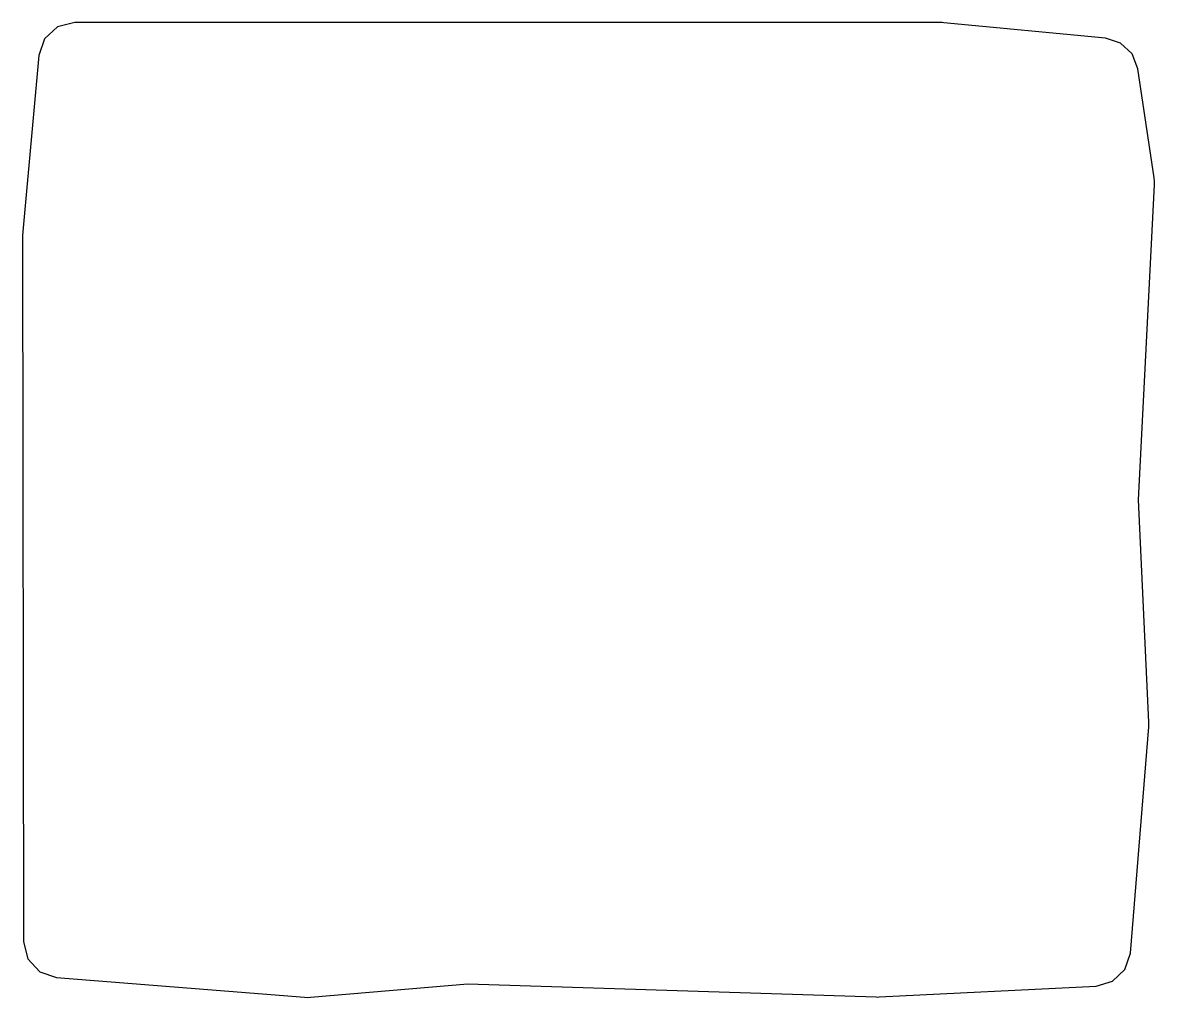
# Model space of a CAD drawing. Header units: millimetres. Extents: x 0 to 31.4, y 0 to 27.1.
import ezdxf

# ---------------------------------------------------------------- set-up
doc = ezdxf.new("R2010")
doc.units = ezdxf.units.MM
doc.layers.add('POCKET', color=7, linetype='Continuous')

msp = doc.modelspace()

# ---------------------------------------------------------------- linework, layer by layer
at = {"layer": 'POCKET'}
for p, q in [((1.444, 27.054), (0.971, 26.934)), ((25.474, 27.054), (1.444, 27.054)), ((25.522, 27.053), (25.474, 27.054)), ((25.569, 27.049), (25.522, 27.053)), ((30.053, 26.625), (25.569, 27.049)), ((0.971, 26.934), (0.61, 26.605)), ((0.61, 26.605), (0.449, 26.144)), ((30.471, 26.488), (30.053, 26.625)), ((30.79, 26.186), (30.471, 26.488)), ((0.449, 26.144), (0.004, 21.26)), ((30.948, 25.776), (30.79, 26.186)), ((31.397, 22.75), (30.948, 25.776)), ((31.407, 22.652), (31.397, 22.75)), ((31.407, 22.553), (31.407, 22.652)), ((30.97, 13.812), (31.407, 22.553)), ((0.001, 21.215), (0, 21.169)), ((0, 21.169), (0.02, 1.543)), ((0.004, 21.26), (0.001, 21.215)), ((31.257, 7.638), (30.97, 13.812)), ((31.255, 7.51), (31.258, 7.574)), ((31.258, 7.574), (31.257, 7.638)), ((30.741, 1.228), (31.255, 7.51)), ((0.02, 1.543), (0.141, 1.067)), ((0.141, 1.067), (0.475, 0.706)), ((30.591, 0.777), (30.741, 1.228)), ((0.475, 0.706), (0.941, 0.547)), ((30.249, 0.447), (30.591, 0.777)), ((0.941, 0.547), (7.823, 0.003)), ((7.987, 0.004), (12.352, 0.378)), ((12.352, 0.378), (23.689, 0.011)), ((29.794, 0.311), (30.249, 0.447)), ((7.823, 0.003), (7.905, 0)), ((7.905, 0), (7.987, 0.004)), ((23.689, 0.011), (23.73, 0.01)), ((23.73, 0.01), (23.771, 0.011)), ((23.771, 0.011), (29.794, 0.311))]:
    msp.add_line(p, q, dxfattribs=at)

doc.saveas('drawing.dxf')
